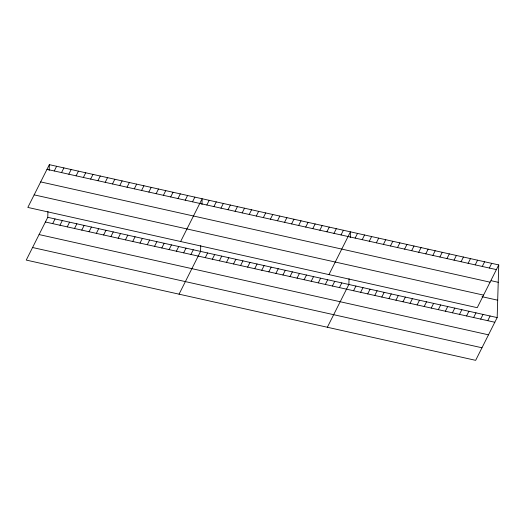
<?xml version="1.0" encoding="UTF-8"?>
<svg xmlns="http://www.w3.org/2000/svg" width="525" height="525" viewBox="0 0 525 525"><rect width="100%" height="100%" fill="white"/><g stroke="black" fill="none" stroke-linecap="round" stroke-linejoin="round"><path stroke-width="0.79" d="M498.75 264.922L477.238 307.689L27.832 207.427L49.343 164.66L498.75 264.922L497.168 317.572L475.657 360.34L26.25 260.078L47.762 217.311L47.939 211.516M49.173 170.448L49.343 164.66M200.734 245.608L200.563 251.396L179.051 294.171M201.968 204.54L202.145 198.745L180.633 241.52M349.04 278.69L348.863 284.484L327.351 327.259M350.273 237.622L350.444 231.833L328.932 274.608M54.265 170.966L56.621 166.281M61.537 172.587L63.899 167.902M68.814 174.215L71.17 169.529M76.092 175.836L78.448 171.15M52.684 223.617L55.04 218.932M83.37 177.457L85.726 172.771M59.955 225.238L62.317 220.552M90.641 179.084L92.997 174.398M67.233 226.866L69.589 222.18M97.919 180.705L100.275 176.019M74.511 228.487L76.867 223.801M105.197 182.332L107.553 177.647M81.788 230.114L84.144 225.422M112.475 183.953L114.831 179.268M89.06 231.735L91.422 227.049M119.746 185.574L122.102 180.889M96.338 233.356L98.693 228.67M127.024 187.202L129.38 182.516M103.615 234.983L105.971 230.298M134.302 188.823L136.657 184.137M110.893 236.604L113.249 231.919M141.579 190.444L143.935 185.758M118.164 238.225L120.52 233.54M148.851 192.071L151.207 187.386M125.442 239.853L127.798 235.167M156.128 193.692L158.484 189.007M132.72 241.474L135.076 236.788M163.406 195.313L165.762 190.627M139.998 243.095L142.354 238.409M170.684 196.941L173.04 192.255M147.269 244.722L149.625 240.037M177.955 198.562L180.311 193.876M154.547 246.343L156.903 241.657M185.233 200.183L187.589 195.497M161.825 247.964L164.181 243.278M192.511 201.81L194.867 197.124M169.102 249.592L171.458 244.906M176.374 251.213L178.73 246.527M206.85 205.006L209.206 200.32M183.652 252.84L186.007 248.148M213.911 206.581L216.267 201.895M190.929 254.461L193.285 249.775M220.973 208.156L223.328 203.47M228.034 209.738L230.39 205.045M205.268 257.657L207.624 252.971M235.095 211.312L237.451 206.627M212.33 259.232L214.686 254.546M242.156 212.887L244.512 208.202M219.391 260.807L221.747 256.121M249.218 214.463L251.573 209.777M226.452 262.388L228.808 257.703M256.279 216.037L258.641 211.352M233.513 263.963L235.869 259.278M263.347 217.613L265.702 212.927M240.575 265.538L242.931 260.853M270.408 219.188L272.764 214.502M247.636 267.113L249.992 262.428M277.469 220.762L279.825 216.077M254.704 268.688L257.06 264.003M284.53 222.338L286.886 217.652M261.765 270.263L264.121 265.578M291.592 223.912L293.947 219.227M268.826 271.838L271.182 267.153M298.653 225.488L301.009 220.802M275.887 273.413L278.243 268.728M305.714 227.062L308.077 222.377M282.949 274.988L285.305 270.303M312.782 228.637L315.138 223.952M290.01 276.563L292.366 271.878M319.843 230.219L322.199 225.533M297.071 278.138L299.427 273.453M326.904 231.794L329.26 227.108M304.132 279.713L306.495 275.028M333.966 233.369L336.322 228.683M311.2 281.295L313.556 276.603M341.027 234.944L343.383 230.258M318.262 282.87L320.618 278.184M325.323 284.445L327.679 279.759M355.149 238.094L357.505 233.408M332.384 286.02L334.74 281.334M362.211 239.669L364.573 234.983M339.445 287.595L341.801 282.909M369.278 241.244L371.634 236.558M376.34 242.819L378.696 238.133M353.568 290.745L355.924 286.059M383.401 244.394L385.757 239.708M360.629 292.32L362.992 287.634M390.462 245.969L392.818 241.283M367.697 293.895L370.053 289.209M397.523 247.544L399.879 242.858M374.758 295.47L377.114 290.784M404.585 249.126L406.941 244.44M381.819 297.045L384.175 292.359M411.646 250.701L414.002 246.015M388.881 298.62L391.237 293.934M418.707 252.276L421.07 247.59M395.942 300.195L398.298 295.509M425.775 253.851L428.131 249.165M403.003 301.777L405.359 297.091M432.836 255.426L435.192 250.74M410.064 303.352L412.42 298.666M439.898 257.001L442.253 252.315M417.126 304.927L419.488 300.241M446.959 258.576L449.315 253.89M424.193 306.502L426.549 301.816M454.02 260.151L456.376 255.465M431.255 308.077L433.611 303.391M461.081 261.726L463.437 257.04M438.316 309.652L440.672 304.966M468.142 263.301L470.498 258.615M445.377 311.227L447.733 306.541M475.204 264.876L477.566 260.19M452.438 312.802L454.794 308.116M482.272 266.451L484.627 261.765M459.5 314.377L461.856 309.691M489.333 268.032L491.689 263.34M466.561 315.952L468.917 311.266M473.629 317.527L475.985 312.841M480.69 319.102L483.046 314.416M487.751 320.683L490.107 315.998M46.987 169.345L496.394 269.607M491.164 280.717L498.225 282.293M40.668 181.912L490.074 282.174M34.151 194.86L483.558 295.122M481.996 296.691L497.693 300.195M47.762 217.311L497.168 317.572M45.406 221.996L494.812 322.258M39.086 234.563L488.493 334.825M32.57 247.511L481.976 347.773"/></g></svg>
